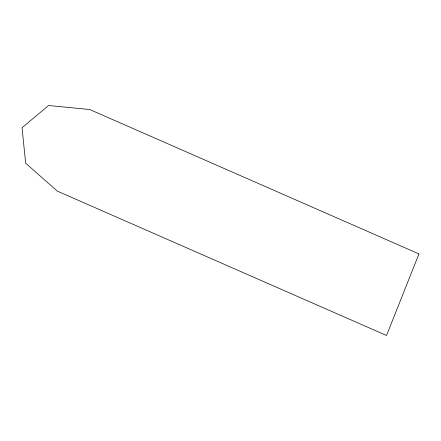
<?xml version="1.0" encoding="UTF-8"?>
<svg xmlns="http://www.w3.org/2000/svg" width="441" height="441" viewBox="0 0 441 441"><rect width="100%" height="100%" fill="white"/><g stroke="black" fill="none" stroke-linecap="round" stroke-linejoin="round"><path stroke-width="0.66" d="M418.95 253.917L386.531 335.491L57.286 191.091L25.655 163.192L22.05 127.741L48.582 105.509L89.705 109.517L418.95 253.917"/></g></svg>
